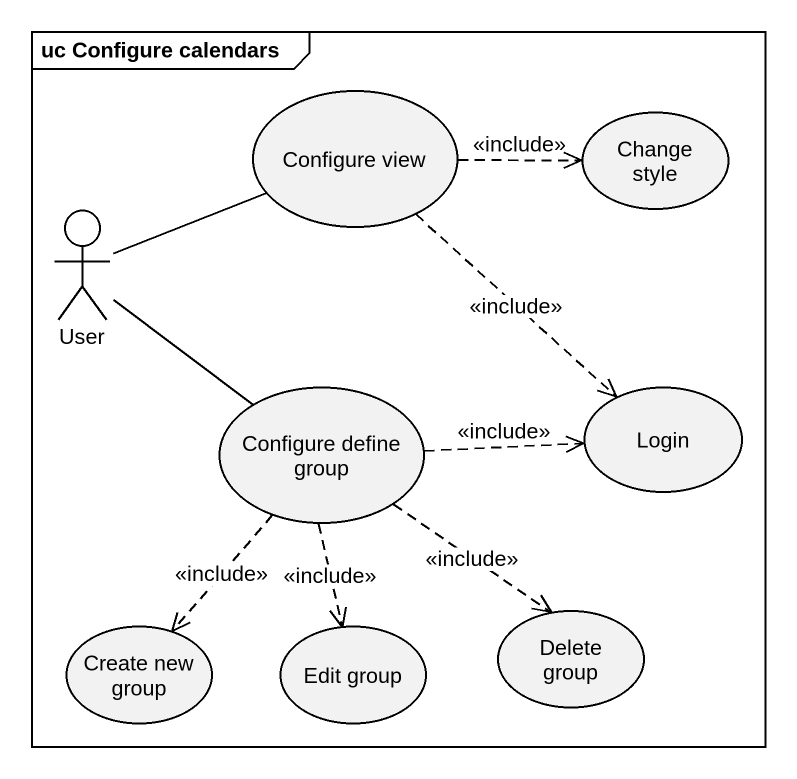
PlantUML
@startuml
mainframe uc Configure calendars
usecase "Configure view" as Configure_view
usecase "Change style" as Change_style
actor User
usecase "Configure define group" as Configure_define_group
usecase Login
usecase "Create new group" as Create_new_group
usecase "Edit group" as Edit_group
usecase "Delete group" as Delete_group
Configure_view .right.> Change_style : <<include>>
Configure_view ..> Login : <<include>>
User -right- Configure_view
User -- Configure_define_group
Configure_define_group .right.> Login : <<include>>
Configure_define_group ..> Create_new_group : <<include>>
Configure_define_group ..> Edit_group : <<include>>
Configure_define_group ..> Delete_group : <<include>>
@enduml
